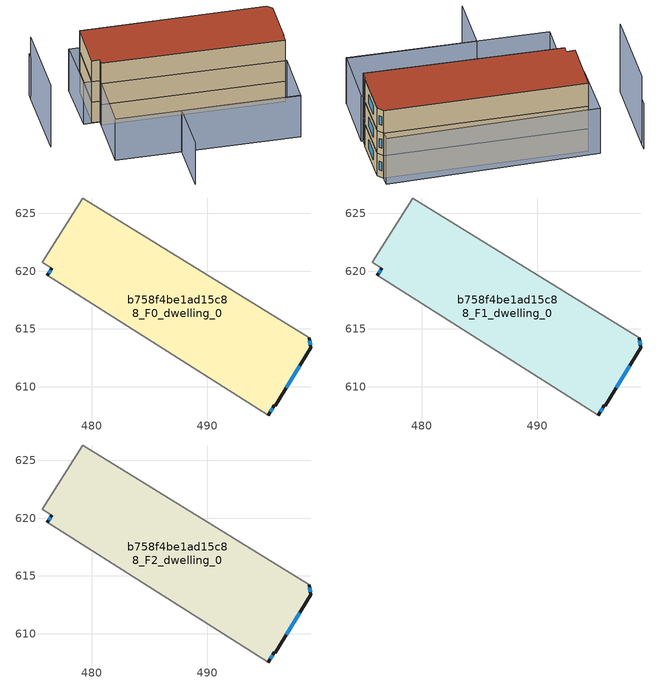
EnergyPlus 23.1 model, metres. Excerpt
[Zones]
b758f4be1ad15c88_F0_dwelling_0
 floor ground (EU_floor_Construction): 498.81,614.26 498.97,613.38 495.88,608.37 495.82,608.41 495.29,607.55 476.16,619.65 476.55,620.27 475.7,620.8 479.22,626.34 z0
 wall outside (EU_wall_Construction): 495.29,607.55 495.82,608.41 495.88,608.37 498.97,613.38 498.81,614.26 / 476.55,620.27 476.16,619.65 z0:3
 wall adiabatic (EU_wall_Construction): 476.16,619.65 495.29,607.55 / 498.81,614.26 479.22,626.34 475.7,620.8 476.55,620.27 z0:3
 window (EU_Window_Construction): 496.85,609.93 498.01,611.82 / 495.46,607.82 495.66,608.14 / 476.43,620.08 476.28,619.84 / 498.92,613.66 498.86,613.98 z0.93:2.07
b758f4be1ad15c88_F1_dwelling_0
 floor to b758f4be1ad15c88_F0_dwelling_0 (EU_floor_Construction): 498.81,614.26 498.97,613.38 495.88,608.37 495.82,608.41 495.29,607.55 476.16,619.65 476.55,620.27 475.7,620.8 479.22,626.34 z3
 wall outside (EU_wall_Construction): 495.29,607.55 495.82,608.41 495.88,608.37 498.97,613.38 498.81,614.26 / 476.55,620.27 476.16,619.65 z3:6
 wall adiabatic (EU_wall_Construction): 476.16,619.65 495.29,607.55 / 498.81,614.26 479.22,626.34 475.7,620.8 476.55,620.27 z3:6
 window (EU_Window_Construction): 496.85,609.93 498.01,611.82 / 495.46,607.82 495.66,608.14 / 476.43,620.08 476.28,619.84 / 498.92,613.66 498.86,613.98 z3.93:5.07
b758f4be1ad15c88_F2_dwelling_0
 floor to b758f4be1ad15c88_F1_dwelling_0 (EU_floor_Construction): 498.81,614.26 498.97,613.38 495.88,608.37 495.82,608.41 495.29,607.55 476.16,619.65 476.55,620.27 475.7,620.8 479.22,626.34 z6
 wall outside (EU_wall_Construction): 495.29,607.55 495.82,608.41 495.88,608.37 498.97,613.38 498.81,614.26 / 476.55,620.27 476.16,619.65 z6:9
 wall adiabatic (EU_wall_Construction): 476.16,619.65 495.29,607.55 / 498.81,614.26 479.22,626.34 475.7,620.8 476.55,620.27 z6:9
 window (EU_Window_Construction): 496.85,609.93 498.01,611.82 / 495.46,607.82 495.66,608.14 / 476.43,620.08 476.28,619.84 / 498.92,613.66 498.86,613.98 z6.93:8.07
 roof outside (EU_roof_Construction): 495.88,608.37 498.97,613.38 498.81,614.26 479.22,626.34 475.7,620.8 476.55,620.27 476.16,619.65 495.29,607.55 495.82,608.41 z9
shading: 475.3,602.86 479,608.81 / 479,608.81 491.46,601.07 / 474.58,630.32 474.09,629.52 / 476.16,619.65 495.46,607.44 / 495.46,607.44 491.38,600.98 / 491.38,600.98 472.08,613.19 / 472.08,613.19 476.16,619.65 / 478.58,627.59 499.38,615.21 / 499.38,615.21 495.64,608.93 / 495.64,608.93 474.84,621.31 / 474.84,621.31 478.58,627.59 z0:6; 474.09,629.52 468.61,620.67 z0:9
[Building]
EU S2 Campaign: North Axis=0; Terrain=City; Solar Distribution=FullExterior
[Site:Location]
Montreal-Trudeau.Intl.AP: Latitude=45.4667; Longitude=-73.75; Time Zone=-5; Elevation=36
[SizingPeriod:WeatherFileDays]
AnnualSizingPeriod: Begin Month=1; Begin Day of Month=1; End Month=12; End Day of Month=31; Day of Week for Start Day=Monday; Use Weather File Daylight Saving Period=No; Use Weather File Rain and Snow Indicators=No
[MATERIAL]
EU_InternalMass_Material: Roughness=MediumRough; Thickness=0.1; Conductivity=1; Density=1800; Specific Heat=900; Thermal Absorptance=0.9; Solar Absorptance=0.7; Visible Absorptance=0.7
[MATERIAL:NOMASS] Roughness=MediumRough; Thermal Absorptance=0.9; Solar Absorptance=0.7; Visible Absorptance=0.7
Name | Thermal Resistance
EU_wall_NoMass; EU_floor_NoMass | 1.36485
EU_roof_NoMass | 2.55992
[WINDOWMATERIAL:SIMPLEGLAZINGSYSTEM]
EU_Window_SimpleGlazing: UFactor=3.92339; Solar Heat Gain Coefficient=0.8; Visible Transmittance=0.8
[CONSTRUCTION]
EU_wall_Construction: EU_wall_NoMass
EU_roof_Construction: EU_roof_NoMass
EU_floor_Construction: EU_floor_NoMass
EU_Window_Construction: EU_Window_SimpleGlazing
EU_InternalMass_Construction: EU_InternalMass_Material
[ZONE] Type=1; Multiplier=1; Ceiling Height=autocalculate; Floor Area=autocalculate; Part of Total Floor Area=Yes
Name | Volume
b758f4be1ad15c88_F0_dwelling_0 | 523.888
b758f4be1ad15c88_F1_dwelling_0; b758f4be1ad15c88_F2_dwelling_0 | 523.889
[INTERNALMASS] Construction=EU_InternalMass_Construction; Surface Area=174.63
Name | Zone or ZoneList
b758f4be1ad15c88_F0_dwelling_0_EU_InternalMass | b758f4be1ad15c88_F0_dwelling_0
b758f4be1ad15c88_F1_dwelling_0_EU_InternalMass | b758f4be1ad15c88_F1_dwelling_0
b758f4be1ad15c88_F2_dwelling_0_EU_InternalMass | b758f4be1ad15c88_F2_dwelling_0
[OTHEREQUIPMENT] Fuel Type=Electricity; Design Level Calculation Method=Watts/Area; Power per Zone Floor Area=1; Fraction Latent=0; Fraction Radiant=0; Fraction Lost=0; Carbon Dioxide Generation Rate=0; EndUse Subcategory=EU_Step8_InternalGains
Name | Zone or ZoneList or Space or SpaceList | Schedule
EU_Step8_InternalGain_b758f4be1ad15c88_F0_dwelling_0_f000 | b758f4be1ad15c88_F0_dwelling_0 | EU_Step8_GainSchedule_b758f4be1ad15c88_F0_dwelling_0_f000
EU_Step8_InternalGain_b758f4be1ad15c88_F1_dwelling_0_f000 | b758f4be1ad15c88_F1_dwelling_0 | EU_Step8_GainSchedule_b758f4be1ad15c88_F1_dwelling_0_f000
EU_Step8_InternalGain_b758f4be1ad15c88_F2_dwelling_0_f000 | b758f4be1ad15c88_F2_dwelling_0 | EU_Step8_GainSchedule_b758f4be1ad15c88_F2_dwelling_0_f000
[ZONEVENTILATION:DESIGNFLOWRATE] Schedule=EU_AlwaysOn; Design Flow Rate Calculation Method=AirChanges/Hour; Air Changes per Hour=0.860309; Ventilation Type=Natural; Fan Pressure Rise=0; Fan Total Efficiency=1; Constant Term Coefficient=1; Temperature Term Coefficient=0; Velocity Term Coefficient=0; Velocity Squared Term Coefficient=0; Minimum Indoor Temperature=-100; Maximum Indoor Temperature=100; Delta Temperature=-100; Minimum Outdoor Temperature=-100; Maximum Outdoor Temperature=100; Maximum Wind Speed=40
Name | Zone or ZoneList or Space or SpaceList
EU_ConstantAir_b758f4be1ad15c88_F0_dwelling_0 | b758f4be1ad15c88_F0_dwelling_0
EU_ConstantAir_b758f4be1ad15c88_F1_dwelling_0 | b758f4be1ad15c88_F1_dwelling_0
EU_ConstantAir_b758f4be1ad15c88_F2_dwelling_0 | b758f4be1ad15c88_F2_dwelling_0
[HVACTEMPLATE:THERMOSTAT] Constant Heating Setpoint=20; Constant Cooling Setpoint=50
EU_HeatOnly_b758f4be1ad15c88_F0_dwelling_0; EU_HeatOnly_b758f4be1ad15c88_F1_dwelling_0; EU_HeatOnly_b758f4be1ad15c88_F2_dwelling_0
[HVACTEMPLATE:ZONE:IDEALLOADSAIRSYSTEM] System Availability Schedule=EU_AlwaysOn; Maximum Heating Supply Air Temperature=50; Minimum Cooling Supply Air Temperature=13; Maximum Heating Supply Air Humidity Ratio=0.0156; Minimum Cooling Supply Air Humidity Ratio=0.0077; Heating Limit=NoLimit; Cooling Limit=NoLimit; Heating Availability Schedule=EU_AlwaysOn; Cooling Availability Schedule=EU_CoolingOff; Dehumidification Control Type=ConstantSensibleHeatRatio; Cooling Sensible Heat Ratio=0.7; Dehumidification Setpoint=60; Humidification Control Type=None; Humidification Setpoint=30; Outdoor Air Method=None; Outdoor Air Flow Rate per Person=0.00944; Outdoor Air Flow Rate per Zone Floor Area=0; Outdoor Air Flow Rate per Zone=0; Demand Controlled Ventilation Type=None; Outdoor Air Economizer Type=NoEconomizer; Heat Recovery Type=None; Sensible Heat Recovery Effectiveness=0.7; Latent Heat Recovery Effectiveness=0.65
Name | Template Thermostat
b758f4be1ad15c88_F0_dwelling_0 | EU_HeatOnly_b758f4be1ad15c88_F0_dwelling_0
b758f4be1ad15c88_F1_dwelling_0 | EU_HeatOnly_b758f4be1ad15c88_F1_dwelling_0
b758f4be1ad15c88_F2_dwelling_0 | EU_HeatOnly_b758f4be1ad15c88_F2_dwelling_0
[SIZING:ZONE] Zone Cooling Design Supply Air Temperature Input Method=SupplyAirTemperature; Zone Cooling Design Supply Air Temperature=13; Zone Heating Design Supply Air Temperature Input Method=SupplyAirTemperature; Zone Heating Design Supply Air Temperature=50; Zone Cooling Design Supply Air Humidity Ratio=0.008; Zone Heating Design Supply Air Humidity Ratio=0.008; Cooling Design Air Flow Method=DesignDay; Cooling Design Air Flow Rate=0; Cooling Minimum Air Flow per Zone Floor Area=0.000762; Cooling Minimum Air Flow=0; Cooling Minimum Air Flow Fraction=0.2; Heating Design Air Flow Method=DesignDay; Heating Design Air Flow Rate=0; Heating Maximum Air Flow per Zone Floor Area=0.002032; Heating Maximum Air Flow=0.141576; Heating Maximum Air Flow Fraction=0.3; Account for Dedicated Outdoor Air System=No; Dedicated Outdoor Air System Control Strategy=NeutralSupplyAir; Dedicated Outdoor Air Low Setpoint Temperature for Design=autosize; Dedicated Outdoor Air High Setpoint Temperature for Design=autosize; Zone Load Sizing Method=Sensible Load Only No Latent Load; Zone Latent Cooling Design Supply Air Humidity Ratio Input Method=HumidityRatioDifference; Zone Cooling Design Supply Air Humidity Ratio Difference=0.005; Zone Latent Heating Design Supply Air Humidity Ratio Input Method=HumidityRatioDifference; Zone Humidification Design Supply Air Humidity Ratio Difference=0.005
b758f4be1ad15c88_F0_dwelling_0; b758f4be1ad15c88_F1_dwelling_0; b758f4be1ad15c88_F2_dwelling_0
[SCHEDULE:CONSTANT]
Name | Hourly Value
EU_AlwaysOn | 1
EU_CoolingOff | 0
[SCHEDULE:FILE] Column Number=1; Rows to Skip at Top=0; Number of Hours of Data=8760; Column Separator=Comma; Interpolate to Timestep=No; Minutes per Item=60; Adjust Schedule for Daylight Savings=Yes
Name | File
EU_Step8_GainSchedule_b758f4be1ad15c88_F0_dwelling_0_f000 | ../../schedules/b758f4be1ad15c88/b758f4be1ad15c88_F0_dwelling_0_f000_gain.csv
EU_Step8_GainSchedule_b758f4be1ad15c88_F1_dwelling_0_f000 | ../../schedules/b758f4be1ad15c88/b758f4be1ad15c88_F1_dwelling_0_f000_gain.csv
EU_Step8_GainSchedule_b758f4be1ad15c88_F2_dwelling_0_f000 | ../../schedules/b758f4be1ad15c88/b758f4be1ad15c88_F2_dwelling_0_f000_gain.csv
